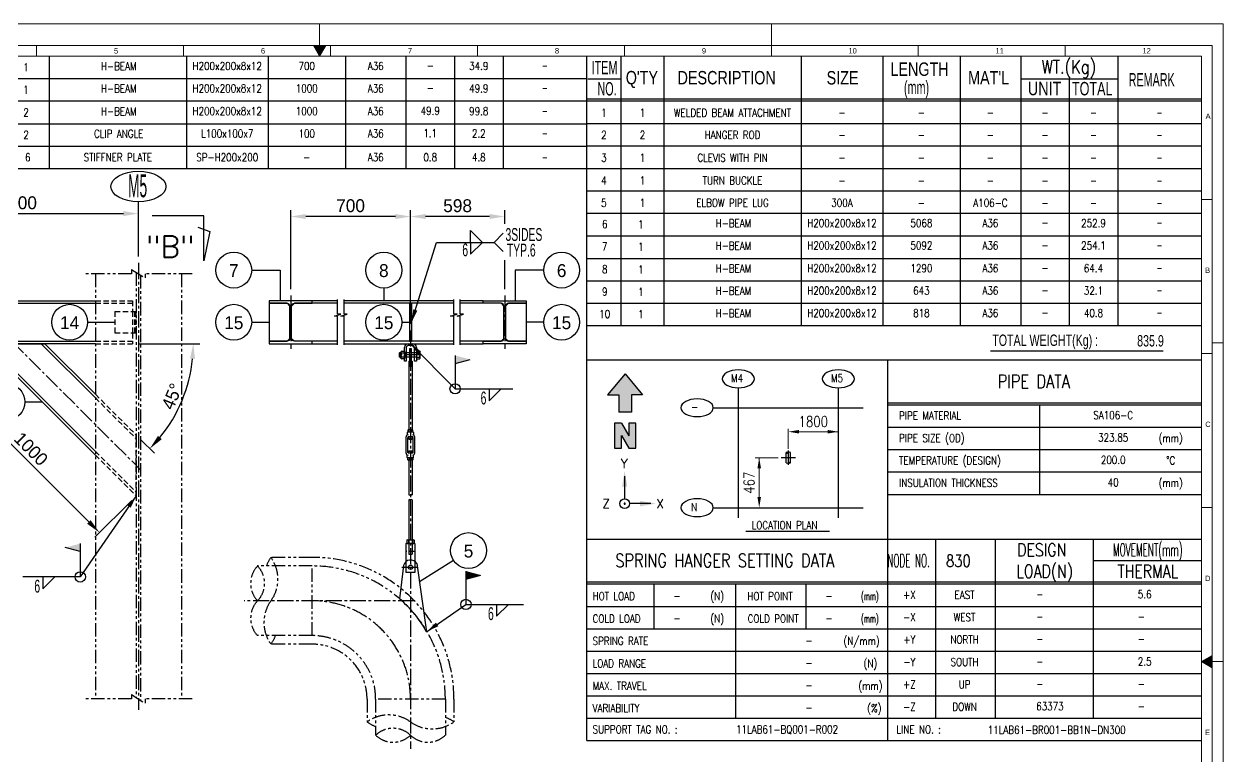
# Model space of a CAD drawing. Header units: millimetres. Extents: x 0 to 4222, y 0 to 2966.
# Drawn here: x 1413 to 4200, y 1264 to 2966 of the extents above; entities that cross this region are included whole.
import ezdxf
from ezdxf.enums import TextEntityAlignment as Align

# ---------------------------------------------------------------- set-up
doc = ezdxf.new("R2010")
doc.units = ezdxf.units.MM
doc.header["$LTSCALE"] = 50
for name, pattern in [('CENTER2', [1.125, 0.75, -0.125, 0.125, -0.125]), ('HIDDEN', [0.375, 0.25, -0.125]), ('PHANTOM2', [1.25, 0.625, -0.125, 0.125, -0.125, 0.125, -0.125])]:
    doc.linetypes.add(name, pattern=pattern)
for name, color, linetype in [('1. continuous', 3, 'Continuous'), ('2', 2, 'Continuous'), ('2. Hidden', 2, 'HIDDEN'), ('3. phantom', 6, 'PHANTOM2'), ('5. text', 2, 'Continuous'), ('7', 7, 'Continuous'), ('7. center', 1, 'CENTER2'), ('dimension', 7, 'Continuous'), ('text', 2, 'Continuous'), ('TITLE', 9, 'Continuous'), ('Title Block', 7, 'Continuous')]:
    doc.layers.add(name, color=color, linetype=linetype)
for name, color, linetype, lineweight in [('4', 4, 'Continuous', 9), ('G-ANNO-BRDR', 3, 'Continuous', 0), ('G-ANNO-TTLB', 7, 'Continuous', 0)]:
    doc.layers.add(name, color=color, linetype=linetype, lineweight=lineweight)
doc.styles.add('ROMANS', font='romans.shx', dxfattribs={"width": 0.8, "bigfont": 'whgtxt.shx'})
doc.styles.add('S', font='simplex.shx')
doc.styles.add('Style-Arial', font='ARIAL.TTF')
doc.dimstyles.new('ISO-25', dxfattribs={"dimscale": 10, "dimtxt": 3, "dimasz": 3, "dimexe": 1.5, "dimexo": 1.5, "dimgap": 1, "dimtad": 1, "dimdec": 0, "dimrnd": 0.5, "dimtxsty": 'Standard', "dimcen": 2.5, "dimclrd": 4, "dimclre": 4, "dimclrt": 2, "dimadec": 0, "dimazin": 0, "dimtfac": 1, "dimtdec": 0, "dimtmove": 0, "dimatfit": 3, "dimfxl": 1, "dimarcsym": 0})
doc.dimstyles.get("Standard").update_dxf_attribs({"dimtxt": 0.18, "dimasz": 0.18, "dimexe": 0.18, "dimexo": 0.0625, "dimgap": 0.09, "dimtad": 0, "dimtih": 1, "dimtoh": 1, "dimdec": 4, "dimzin": 0, "dimdsep": 46, "dimtxsty": 'Standard', "dimcen": 0.09, "dimadec": 0, "dimazin": 0, "dimtfac": 1, "dimtdec": 4, "dimtofl": 0, "dimtmove": 0, "dimatfit": 3, "dimfxl": 1, "dimtolj": 1, "dimtzin": 0, "dimarcsym": 0})

# ---------------------------------------------------------------- blocks, each defined once
blk = doc.blocks.new('*D6')
at = {"color": 4, "lineweight": -2, "transparency": 16777216}
for p, q in [((1678.7, 2425.6), (1678.7, 2540.4)), ((1152.8, 2525.4), (1643.7, 2525.4))]:
    blk.add_line(p, q, dxfattribs=at)
at = {"color": 4, "transparency": 16777216}
for points in [[(1152.8, 2531.2), (1152.8, 2519.6), (1117.8, 2525.4)], [(1643.7, 2531.2), (1643.7, 2519.6), (1678.7, 2525.4)]]:
    blk.add_solid(points, dxfattribs=at)
at = {"layer": 'Defpoints', "color": 0, "transparency": 16777216}
for p in [(1117.8, 2525.4), (1678.7, 2525.4), (1678.7, 2410.6)]:
    blk.add_point(p, dxfattribs=at)
at = {"color": 2, "transparency": 16777216, "insert": (1398.2, 2550.4), "char_height": 30, "attachment_point": 5}
blk.add_mtext('1800', dxfattribs=at)
blk = doc.blocks.new('*D10')
at = {"color": 4, "lineweight": -2, "transparency": 16777216}
for p, q in [((1309.1, 2212.1), (1223.7, 2126.8)), ((1563.6, 1808.1), (1259.1, 2112.6)), ((1663.1, 1858.1), (1577.7, 1772.8))]:
    blk.add_line(p, q, dxfattribs=at)
at = {"color": 4, "transparency": 16777216}
for points in [[(1263.2, 2116.7), (1255, 2108.5), (1234.3, 2137.4)], [(1567.7, 1812.2), (1559.5, 1804), (1588.3, 1783.4)]]:
    blk.add_solid(points, dxfattribs=at)
at = {"layer": 'Defpoints', "color": 0, "transparency": 16777216}
for p in [(1319.7, 2222.7), (1234.3, 2137.4), (1673.7, 1868.7)]:
    blk.add_point(p, dxfattribs=at)
at = {"color": 2, "transparency": 16777216, "insert": (1429, 1978), "char_height": 30, "attachment_point": 5, "rotation": 315}
blk.add_mtext('1000', dxfattribs=at)
blk = doc.blocks.new('*D11')
at = {"color": 4, "lineweight": -2, "transparency": 16777216}
for p, q in [((1679.7, 2222.7), (1821.3, 2222.7)), ((1684.3, 1999.5), (1715.8, 1968))]:
    blk.add_line(p, q, dxfattribs=at)
blk.add_arc((1461.1, 2222.7), 345.2, 320.8117, 354.1883, dxfattribs=at)
at = {"color": 4, "transparency": 16777216}
for points in [[(1798.7, 2188), (1810.3, 2187.4), (1806.3, 2222.7)], [(1733, 2000.7), (1724.3, 2008.5), (1705.2, 1978.6)]]:
    blk.add_solid(points, dxfattribs=at)
at = {"layer": 'Defpoints', "color": 0, "transparency": 16777216}
for p in [(1578.7, 2222.7), (1664.7, 2222.7), (1578.7, 2105.1), (1760, 2050.1), (1673.7, 2010.1)]:
    blk.add_point(p, dxfattribs=at)
at = {"color": 2, "transparency": 16777216, "insert": (1756.9, 2100.2), "char_height": 30, "attachment_point": 5, "rotation": 67.5}
blk.add_mtext('45°', dxfattribs=at)
blk = doc.blocks.new('*D13')
at = {"color": 4, "lineweight": -2, "transparency": 16777216}
for p, q in [((2032.7, 2349.7), (2032.7, 2533.6)), ((2276.2, 2518.6), (2067.7, 2518.6))]:
    blk.add_line(p, q, dxfattribs=at)
at = {"color": 4, "transparency": 16777216}
for points in [[(2067.7, 2524.4), (2067.7, 2512.8), (2032.7, 2518.6)], [(2276.2, 2524.4), (2276.2, 2512.8), (2311.2, 2518.6)]]:
    blk.add_solid(points, dxfattribs=at)
at = {"layer": 'Defpoints', "color": 0, "transparency": 16777216}
for p in [(2032.7, 2518.6), (2311.2, 2518.6), (2032.7, 2334.7)]:
    blk.add_point(p, dxfattribs=at)
at = {"color": 2, "transparency": 16777216, "insert": (2171.9, 2543.6), "char_height": 30, "attachment_point": 5}
blk.add_mtext('700', dxfattribs=at)

msp = doc.modelspace()

# ---------------------------------------------------------------- hatches: boundary and pattern name
at = {"layer": 'dimension'}
msp.add_hatch(color=256, dxfattribs=at).paths.add_polyline_path([(2818.7, 2008.2), (2801.5, 2038), (2785.1, 2038), (2785.1, 1979.8), (2801.5, 1979.8), (2801.5, 2009.5), (2818.7, 1979.8), (2835.1, 1979.8), (2835.1, 2038), (2818.7, 2038)])
at = {"layer": 'TITLE'}
msp.add_hatch(color=256, dxfattribs=at).paths.add_polyline_path([(2795.2, 2103.9), (2795.2, 2063.6), (2825, 2063.6), (2825, 2103.9), (2850.8, 2103.9), (2810.1, 2152.1), (2769.4, 2103.9)])

# ---------------------------------------------------------------- linework, layer by layer
at = {"color": 4}
for p, q in [((1678.7, 2493), (1678.7, 2553)), ((2311.2, 2268.7), (2311.2, 2533.6)), ((2495.2, 2518.6), (2346.2, 2518.6)), ((2530.2, 2501.2), (2530.2, 2533.6)), ((2530.2, 2349.7), (2530.2, 2417.1))]:
    msp.add_line(p, q, dxfattribs=at)
for p, q in [((1942, 2393.9), (2007.9, 2393.9)), ((2007.9, 2393.9), (2007.9, 2322.7)), ((2620.9, 2393.9), (2554.7, 2393.9)), ((2554.7, 2393.9), (2554.7, 2322.7)), ((2249.2, 2352.2), (2249.2, 2322.7)), ((1560.6, 2272.7), (1623.7, 2272.7)), ((1942, 2272.7), (1982.7, 2272.7)), ((2290.8, 2272.7), (2308.9, 2272.7)), ((2620.9, 2272.7), (2580.2, 2272.7)), ((1415, 2087.2), (1455.1, 2087.2)), ((2809, 1914.7), (2809, 1862)), ((2869.6, 1850.8), (2820.2, 1850.8)), ((2411.3, 1718.8), (2331.9, 1668.6))]:
    msp.add_line(p, q)
at = {"color": 1}
for p, q in [((3206.4, 1957.6), (3172.6, 1957.6)), ((3189.5, 1974.5), (3189.5, 1940.7))]:
    msp.add_line(p, q, dxfattribs=at)
at = {"color": 3}
for p, q in [((3184.4, 1945.6), (3184.4, 1969.6)), ((3194.5, 1945.6), (3194.5, 1969.6))]:
    msp.add_line(p, q, dxfattribs=at)
msp.add_circle((2809, 1850.8), 11.2)
at = {"color": 6}
for centre, start, end in [((3186.9, 1966.9), 46.3111, 133.6889), ((3186.9, 1972.2), 226.3111, 313.6889), ((3192, 1966.9), 46.3111, 133.6889), ((3186.9, 1948.2), 226.3111, 313.6889), ((3192, 1942.9), 46.3111, 133.6889), ((3192, 1948.2), 226.3111, 313.6889)]:
    msp.add_arc(centre, 3.68, start, end, dxfattribs=at)
for start, end in [(0, 180), (180, 0)]:
    msp.add_arc((2809, 1850.8), 1.41, start, end)
at = {"color": 4}
for points in [[(2346.2, 2524.4), (2346.2, 2512.8), (2311.2, 2518.6)], [(2495.2, 2524.4), (2495.2, 2512.8), (2530.2, 2518.6)]]:
    msp.add_solid(points, dxfattribs=at)
for points in [[(2815.1, 1889.9), (2802.8, 1889.9), (2809, 1927.1)], [(2844.8, 1857), (2844.8, 1844.6), (2881.9, 1850.8)]]:
    msp.add_solid(points)
at = {"layer": '1. continuous'}
for p, q in [((1260.8, 2316.7), (1578.7, 2316.7)), ((1982.7, 2316.7), (1982.7, 2228.7)), ((2024.2, 2316.7), (1982.7, 2316.7)), ((2030.7, 2310.2), (2024.2, 2316.7)), ((2034.7, 2310.2), (2041.2, 2316.7)), ((2141.7, 2316.7), (2041.2, 2316.7)), ((2141.7, 2322.7), (2082.7, 2322.7)), ((2411.9, 2322.7), (2156.7, 2322.7)), ((2411.9, 2316.7), (2156.7, 2316.7)), ((2308.9, 2316.7), (2308.9, 2228.7)), ((2308.9, 2316.7), (2313.4, 2316.7)), ((2313.4, 2316.7), (2313.4, 2228.7)), ((2480.2, 2322.7), (2426.9, 2322.7)), ((2521.7, 2316.7), (2426.9, 2316.7)), ((2528.2, 2310.2), (2521.7, 2316.7)), ((2532.2, 2310.2), (2538.7, 2316.7)), ((2538.7, 2316.7), (2580.2, 2316.7)), ((2580.2, 2316.7), (2580.2, 2228.7)), ((2030.7, 2235.2), (2030.7, 2310.2)), ((2034.7, 2235.2), (2034.7, 2310.2)), ((2528.2, 2235.2), (2528.2, 2310.2)), ((2532.2, 2235.2), (2532.2, 2310.2)), ((2024.2, 2228.7), (2030.7, 2235.2)), ((2041.2, 2228.7), (2034.7, 2235.2)), ((2521.7, 2228.7), (2528.2, 2235.2)), ((2538.7, 2228.7), (2532.2, 2235.2)), ((1260.8, 2228.7), (1578.7, 2228.7)), ((1578.7, 1963.7), (1319.7, 2222.7)), ((1319.7, 2222.7), (1461.1, 2222.7)), ((1328.2, 2222.7), (1578.7, 1972.2)), ((1452.6, 2222.7), (1578.7, 2096.6)), ((1461.1, 2222.7), (1578.7, 2105.1)), ((1982.7, 2228.7), (2024.2, 2228.7)), ((2141.7, 2228.7), (2041.2, 2228.7)), ((2082.7, 2222.7), (2141.7, 2222.7)), ((2411.9, 2228.7), (2156.7, 2228.7)), ((2156.7, 2222.7), (2411.9, 2222.7)), ((2288.9, 2189.5), (2288.9, 2203.4)), ((2290.3, 2205.7), (2297.3, 2205.7)), ((2297.3, 2182.5), (2297.3, 2214.3)), ((2297.3, 2205.7), (2297.3, 2187.2)), ((2301.5, 2214.3), (2301.5, 2182.5)), ((2305.7, 2222.7), (2316.6, 2222.7)), ((2316.6, 2218.5), (2305.7, 2218.5)), ((2308.9, 2228.7), (2313.4, 2228.7)), ((2313.3, 2210.5), (2309.1, 2210.5)), ((2309.1, 2210.5), (2309.1, 2170.2)), ((2313.3, 2170.2), (2313.3, 2210.5)), ((2320.8, 2182.5), (2320.8, 2214.3)), ((2325, 2214.3), (2325, 2182.5)), ((2332.1, 2205.7), (2325, 2205.7)), ((2325, 2205.7), (2325, 2187.2)), ((2333.4, 2189.5), (2333.4, 2203.4)), ((2521.7, 2228.7), (2426.9, 2228.7)), ((2426.9, 2222.7), (2480.2, 2222.7)), ((2580.2, 2228.7), (2538.7, 2228.7)), ((2285.8, 2201.7), (2284.7, 2200.7)), ((2284.7, 2200.7), (2284.7, 2192.3)), ((2288.9, 2200.7), (2284.7, 2200.7)), ((2284.7, 2192.3), (2285.8, 2191.2)), ((2288.9, 2192.3), (2284.7, 2192.3)), ((2285.8, 2201.7), (2285.8, 2191.2)), ((2288.9, 2201.7), (2285.8, 2201.7)), ((2288.9, 2191.2), (2285.8, 2191.2)), ((2297.3, 2201.1), (2290.3, 2201.1)), ((2297.3, 2191.8), (2290.3, 2191.8)), ((2297.3, 2187.2), (2290.3, 2187.2)), ((2325, 2201.7), (2297.3, 2201.7)), ((2299.4, 2200.7), (2297.3, 2200.7)), ((2299.4, 2192.3), (2297.3, 2192.3)), ((2325, 2191.2), (2297.3, 2191.2)), ((2301.5, 2182.5), (2297.3, 2182.5)), ((2299.4, 2201.7), (2299.4, 2191.2)), ((2300.5, 2201.7), (2299.4, 2200.7)), ((2299.4, 2192.3), (2300.5, 2191.2)), ((2307, 2182.5), (2307, 2022.7)), ((2307, 2182.5), (2309.1, 2182.5)), ((2309.1, 2196.5), (2313.3, 2196.5)), ((2313.3, 2182.5), (2315, 2182.5)), ((2315, 2182.5), (2315, 2022.7)), ((2325, 2182.5), (2320.8, 2182.5)), ((2325, 2201.1), (2332.1, 2201.1)), ((2325, 2191.8), (2332.1, 2191.8)), ((2325, 2187.2), (2332.1, 2187.2)), ((2309.1, 2170.2), (2313.3, 2170.2)), ((2303.7, 2016.5), (2303.7, 2011.2)), ((2303.7, 2016.5), (2303.7, 2010.3)), ((2317.4, 2017.3), (2304.6, 2017.3)), ((2305, 2021.8), (2305, 2017.3)), ((2315.5, 2022.7), (2306.5, 2022.7)), ((2308, 2017.3), (2308, 2021.8)), ((2314, 2017.3), (2314, 2021.8)), ((2317, 2017.3), (2317, 2021.8)), ((2318.3, 2016.5), (2318.3, 2010.3)), ((2301, 1968.2), (2301, 2006.1)), ((2305, 1969.4), (2305, 2004.9)), ((2315.7, 2006.1), (2306.3, 2006.1)), ((2307, 2006.1), (2307, 2001.7)), ((2307, 2001.7), (2315, 2001.7)), ((2307, 2001.7), (2307.7, 2000.9)), ((2307.7, 2000.9), (2314.3, 2000.9)), ((2315, 2001.7), (2314.3, 2000.9)), ((2315, 2006.1), (2315, 2001.7)), ((2317.1, 1969.4), (2317.1, 2004.9)), ((2321.1, 1968.2), (2321.1, 2006.1)), ((2303.7, 1957.8), (2303.7, 1964)), ((2303.7, 1957.8), (2303.7, 1963.1)), ((2317.4, 1957.1), (2304.6, 1957.1)), ((2305, 1952.5), (2305, 1957.1)), ((2315.7, 1968.2), (2306.3, 1968.2)), ((2315.5, 1951.6), (2306.5, 1951.6)), ((2307, 1972.6), (2307.7, 1973.5)), ((2307, 1972.6), (2315, 1972.6)), ((2307, 1968.2), (2307, 1972.6)), ((2307, 1951.6), (2307, 1871)), ((2307.7, 1973.5), (2314.3, 1973.5)), ((2308, 1957.1), (2308, 1952.5)), ((2314, 1957.1), (2314, 1952.5)), ((2315, 1972.6), (2314.3, 1973.5)), ((2315, 1968.2), (2315, 1972.6)), ((2315, 1951.6), (2315, 1871)), ((2317, 1957.1), (2317, 1952.5)), ((2318.3, 1957.8), (2318.3, 1964)), ((2307, 1859.4), (2307, 1733.5)), ((2315, 1859.4), (2315, 1733.5)), ((2321.4, 1758.2), (2300.6, 1758.2)), ((2300.6, 1758.2), (2300.6, 1690.4)), ((2302.4, 1765.6), (2303.6, 1766.3)), ((2302.4, 1765.6), (2302.4, 1758.9)), ((2302.4, 1758.9), (2303.6, 1758.2)), ((2303.6, 1766.3), (2318.7, 1766.3)), ((2303.6, 1758.2), (2318.7, 1758.2)), ((2306.8, 1765.6), (2306.8, 1758.9)), ((2315.5, 1765.6), (2315.5, 1758.9)), ((2318.7, 1766.3), (2319.9, 1765.6)), ((2318.7, 1758.2), (2319.9, 1758.9)), ((2319.9, 1765.6), (2319.9, 1758.9)), ((2321.4, 1758.2), (2321.4, 1690.4)), ((2307, 1733.5), (2315, 1733.5)), ((2295, 1707.2), (2286, 1629)), ((2325.8, 1711.3), (2348.5, 1552.7)), ((2321.4, 1690.4), (2300.6, 1690.4))]:
    msp.add_line(p, q, dxfattribs=at)
for points in [[(1260.8, 2322.7), (1578.7, 2322.7)], [(1578.7, 2222.7), (1260.8, 2222.7)]]:
    msp.add_lwpolyline(points, dxfattribs=at)
for points in [[(1982.7, 2222.7), (2082.7, 2222.7), (2082.7, 2228.7), (2041.2, 2228.7, -0.414214), (2034.7, 2235.2), (2034.7, 2310.2, -0.414214), (2041.2, 2316.7), (2082.7, 2316.7), (2082.7, 2322.7), (1982.7, 2322.7), (1982.7, 2316.7), (2024.2, 2316.7, -0.414214), (2030.7, 2310.2), (2030.7, 2235.2, -0.414214), (2024.2, 2228.7), (1982.7, 2228.7)], [(2580.2, 2222.7), (2480.2, 2222.7), (2480.2, 2228.7), (2521.7, 2228.7, 0.414214), (2528.2, 2235.2), (2528.2, 2310.2, 0.414214), (2521.7, 2316.7), (2480.2, 2316.7), (2480.2, 2322.7), (2580.2, 2322.7), (2580.2, 2316.7), (2538.7, 2316.7, 0.414214), (2532.2, 2310.2), (2532.2, 2235.2, 0.414214), (2538.7, 2228.7), (2580.2, 2228.7)]]:
    msp.add_lwpolyline(points, format="xyb", close=True, dxfattribs=at)
msp.add_circle((2311.2, 1702.9), 4.99, dxfattribs=at)
for centre, radius, start, end in [((2291.6, 2203.4), 2.68, 120, 240), ((2305.7, 2214.3), 8.4, 90, 180), ((2305.7, 2214.3), 4.2, 90, 180), ((2316.6, 2214.3), 8.4, 0, 90), ((2316.6, 2214.3), 4.2, 0, 90), ((2330.7, 2203.4), 2.68, 300, 60), ((2297.6, 2196.5), 8.7, 147.7958, 212.2042), ((2291.6, 2189.5), 2.68, 120, 240), ((2324.7, 2196.5), 8.7, 327.7958, 32.2042), ((2330.7, 2189.5), 2.68, 300, 60), ((2305.6, 2006.1), 4.62, 92.5885, 179.6095), ((2304.6, 2016.4), 0.912, 89.1208, 168.5926), ((2306.5, 2021), 1.73, 30, 150), ((2311, 2017.1), 5.64, 57.7958, 122.2042), ((2315.5, 2021), 1.73, 30, 150), ((2316.4, 2006.1), 4.62, 0.3905, 87.4115), ((2317.4, 2016.4), 0.912, 11.4074, 90.8792), ((2306.3, 2004.8), 1.37, 89.7753, 171.9018), ((2315.7, 2004.8), 1.37, 8.0982, 90.2247), ((2305.6, 1968.2), 4.62, 180.3905, 267.4115), ((2304.6, 1958), 0.912, 191.4074, 270.8792), ((2306.3, 1969.6), 1.37, 188.0982, 270.2247), ((2306.5, 1953.4), 1.73, 210, 330), ((2311, 1957.3), 5.64, 237.7958, 302.2042), ((2315.5, 1953.4), 1.73, 210, 330), ((2315.7, 1969.6), 1.37, 269.7753, 351.9018), ((2316.4, 1968.2), 4.62, 272.5885, 359.6095), ((2317.4, 1958), 0.912, 269.1208, 348.5926), ((2309, 1873.1), 2.92, 226.3972, 313.6028), ((2313, 1868.8), 2.92, 46.3972, 133.6028), ((2313, 1873.1), 2.92, 226.3972, 313.6028), ((2309, 1857.3), 2.92, 46.3972, 133.6028), ((2309, 1861.5), 2.92, 226.3972, 313.6028), ((2313, 1857.3), 2.92, 46.3972, 133.6028), ((2304.6, 1762.4), 3.86, 55.591, 124.409), ((2304.6, 1762.1), 3.86, 235.591, 304.409), ((2311.3, 1751.2), 15.1, 90.4002, 107.1986), ((2311.3, 1773.3), 15.1, 252.8014, 269.5998), ((2311.1, 1751.2), 15.1, 72.8014, 89.5998), ((2311.1, 1773.3), 15.1, 270.4002, 287.1986), ((2317.7, 1762.4), 3.86, 55.591, 124.409), ((2317.7, 1762.1), 3.86, 235.591, 304.409), ((2311.2, 1702.9), 16.8, 30, 165), ((2120.7, 1429.9), 258.7, 28.3092, 50.2757)]:
    msp.add_arc(centre, radius, start, end, dxfattribs=at)
at = {"layer": '2'}
for p, q in [((2141.7, 2291.5), (2141.7, 2325.2)), ((2156.7, 2291.5), (2156.7, 2325.2)), ((2411.9, 2291.5), (2411.9, 2325.2)), ((2426.9, 2291.5), (2426.9, 2325.2)), ((2134.2, 2286.5), (2149.2, 2291.5)), ((2141.7, 2286.5), (2134.2, 2286.5)), ((2149.2, 2291.5), (2141.7, 2291.5)), ((2141.7, 2220.2), (2141.7, 2286.5)), ((2149.2, 2286.5), (2164.2, 2291.5)), ((2156.7, 2286.5), (2149.2, 2286.5)), ((2164.2, 2291.5), (2156.7, 2291.5)), ((2156.7, 2220.2), (2156.7, 2286.5)), ((2404.4, 2286.5), (2419.4, 2291.5)), ((2411.9, 2286.5), (2404.4, 2286.5)), ((2419.4, 2291.5), (2411.9, 2291.5)), ((2411.9, 2220.2), (2411.9, 2286.5)), ((2419.4, 2286.5), (2434.4, 2291.5)), ((2426.9, 2286.5), (2419.4, 2286.5)), ((2434.4, 2291.5), (2426.9, 2291.5)), ((2426.9, 2220.2), (2426.9, 2286.5))]:
    msp.add_line(p, q, dxfattribs=at)
at = {"layer": '2. Hidden'}
for p, q in [((1578.7, 2322.7), (1664.7, 2322.7)), ((1578.7, 2316.7), (1664.7, 2316.7)), ((1623.7, 2297.7), (1623.7, 2247.7)), ((1623.7, 2297.7), (1673.7, 2297.7)), ((1664.7, 2297.7), (1664.7, 2247.7)), ((1670.2, 2247.7), (1670.2, 2297.7)), ((1673.7, 2247.7), (1673.7, 2297.7)), ((1623.7, 2247.7), (1673.7, 2247.7)), ((1578.7, 2228.7), (1664.7, 2228.7)), ((1578.7, 2222.7), (1664.7, 2222.7)), ((1578.7, 2105.1), (1673.7, 2010.1)), ((1578.7, 2096.6), (1673.7, 2001.6)), ((1673.7, 1868.7), (1673.7, 2010.1)), ((1578.7, 1972.2), (1673.7, 1877.2)), ((1578.7, 1963.7), (1673.7, 1868.7)), ((2321.4, 1739.4), (2300.6, 1739.4))]:
    msp.add_line(p, q, dxfattribs=at)
for points in [[(1664.7, 2322.7), (1664.7, 2297.7)], [(1664.7, 2247.7), (1664.7, 2222.7)]]:
    msp.add_lwpolyline(points, dxfattribs=at)
at = {"layer": '3. phantom'}
for p, q in [((1662.7, 2385.6), (1553.7, 2385.6)), ((1578.7, 2385.6), (1578.7, 1396.5)), ((1662.7, 2395.6), (1662.7, 2385.6)), ((1662.7, 2395.6), (1694.7, 2375.6)), ((1673.7, 2388.7), (1673.7, 1399.7)), ((1683.7, 2382.5), (1683.7, 1393.4)), ((1803.7, 2385.6), (1694.7, 2385.6)), ((1694.7, 2385.6), (1694.7, 2375.6)), ((1778.7, 2385.6), (1778.7, 1396.5)), ((2082.7, 1705.8), (1955.8, 1705.8)), ((2082.7, 1725.8), (1986.8, 1725.8)), ((2082.7, 1543.8), (2082.7, 1705.8)), ((2082.7, 1543.8), (1955.8, 1543.8)), ((2082.7, 1523.8), (1986.8, 1523.8)), ((1662.7, 1396.5), (1553.7, 1396.5)), ((1662.7, 1406.5), (1662.7, 1396.5)), ((1662.7, 1406.5), (1694.7, 1386.5)), ((1803.7, 1396.5), (1694.7, 1396.5)), ((1694.7, 1396.5), (1694.7, 1386.5)), ((2210.2, 1396.3), (2210.2, 1343)), ((2392.2, 1396.3), (2230.2, 1396.3)), ((2230.2, 1396.3), (2230.2, 1312)), ((2392.2, 1396.3), (2392.2, 1312)), ((2412.2, 1396.3), (2412.2, 1343))]:
    msp.add_line(p, q, dxfattribs=at)
for centre, radius, start, end in [((1998.3, 1665.3), 58.7, 136.3972, 223.6028), ((1913.3, 1665.3), 58.7, 316.3972, 43.6028), ((2057.4, 1675.3), 86.8, 144.4283, 159.4309), ((1916.2, 1675.3), 86.8, 324.4283, 35.5717), ((2082.7, 1396.3), 329.5, 0, 90), ((2082.7, 1396.3), 309.5, 0, 90), ((1998.3, 1584.3), 58.7, 136.3972, 223.6028), ((2057.4, 1574.3), 86.8, 144.4283, 215.5717), ((1916.2, 1574.3), 86.8, 324.4283, 339.4309), ((2082.7, 1396.3), 147.5, 0, 90), ((2082.7, 1396.3), 127.5, 0, 90), ((2260.7, 1272.4), 86.8, 54.4283, 125.5717), ((2260.7, 1413.7), 86.8, 234.4283, 249.4309), ((2361.7, 1413.7), 86.8, 234.4283, 305.5717), ((2361.7, 1272.4), 86.8, 54.4283, 69.4309), ((2270.7, 1269.5), 58.7, 46.3972, 133.6028), ((2270.7, 1354.6), 58.7, 226.3972, 313.6028), ((2351.7, 1354.6), 58.7, 226.3972, 313.6028)]:
    msp.add_arc(centre, radius, start, end, dxfattribs=at)
at = {"layer": '5. text', "color": 4}
msp.add_lwpolyline([(1816.7, 2494.1), (1844.7, 2483.9), (1830.7, 2415.4), (1830.7, 2520.4), (1710.7, 2520.4)], dxfattribs=at)
at = {"layer": '5. text', "color": 7}
for centre in [(1900.3, 2393.9), (2249.2, 2393.9), (2662.5, 2393.9), (1518.9, 2272.7), (1900.3, 2272.7), (2249.2, 2272.7), (2662.5, 2272.7), (1373.3, 2087.2), (2446.1, 1741.6)]:
    msp.add_circle(centre, 41.7, dxfattribs=at)
at = {"layer": '7', "color": 4, "lineweight": 0}
for p, q in [((3189.5, 2024.6), (3189.5, 1978.5)), ((3214.5, 2018.1), (3305.7, 2018.1)), ((3112.8, 1957.6), (3165.5, 1957.6)), ((3121.9, 1866.3), (3121.9, 1957.6))]:
    msp.add_line(p, q, dxfattribs=at)
at = {"layer": '7', "color": 4}
for points in [[(3214.5, 2022.2), (3214.5, 2013.9), (3189.5, 2018.1)], [(3280.7, 2022.2), (3280.7, 2013.9), (3305.7, 2018.1)], [(3117.7, 1932.6), (3126, 1932.6), (3121.9, 1957.6)], [(3117.7, 1866.3), (3126, 1866.3), (3121.9, 1841.3)]]:
    msp.add_solid(points, dxfattribs=at)
at = {"layer": '7. center'}
for p, q in [((1678.7, 2410.6), (1678.7, 1371.5)), ((2032.7, 2334.7), (2032.7, 2210.7)), ((2530.2, 2334.7), (2530.2, 2210.7)), ((2311.2, 2253.7), (2311.2, 1280.6)), ((1384.7, 2228.4), (1683.7, 1929.4)), ((2335.8, 2196.5), (2283.5, 2196.5)), ((2290.9, 1702.9), (2332, 1702.9)), ((2304.1, 1702.9), (2318.4, 1702.9)), ((2320.1, 1624.8), (1924.3, 1624.8))]:
    msp.add_line(p, q, dxfattribs=at)
msp.add_arc((2082.7, 1396.3), 228.5, 0, 90, dxfattribs=at)
at = {"layer": 'dimension', "color": 2}
for p, q in [((2450.9, 2458.3), (2450.9, 2485.9)), ((2478.5, 2458.3), (2450.9, 2485.9)), ((2371.9, 2458.3), (2505.7, 2458.3)), ((2450.9, 2458.3), (2450.9, 2430.8)), ((2478.5, 2458.3), (2450.9, 2430.8)), ((2505.7, 2458.3), (2526.9, 2479.6)), ((2505.7, 2458.3), (2526.9, 2437.1)), ((2414.9, 2195.4), (2414.9, 2117.8)), ((2414.9, 2176.8), (2449.7, 2186.1)), ((2414.9, 2117.8), (2548.8, 2117.8)), ((2494.2, 2117.8), (2494.2, 2090.2)), ((2521.8, 2117.8), (2494.2, 2090.2)), ((1543.6, 1757.8), (1543.6, 1680.2)), ((1543.6, 1739.2), (1508.8, 1748.5)), ((1543.6, 1680.2), (1409.8, 1680.2)), ((1456.6, 1680.2), (1456.6, 1652.6)), ((1484.2, 1680.2), (1456.6, 1652.6)), ((2440.1, 1693.9), (2440.1, 1616.3)), ((2440.1, 1675.3), (2474.8, 1684.6)), ((2440.1, 1616.3), (2573.9, 1616.3)), ((2511.3, 1616.3), (2511.3, 1588.7)), ((2538.8, 1616.3), (2511.3, 1588.7))]:
    msp.add_line(p, q, dxfattribs=at)
at = {"layer": 'dimension'}
for p, q in [((3073.2, 2120.3), (3073.2, 1818.1)), ((3305.7, 2120.3), (3305.7, 1818.1)), ((3015.1, 2073.8), (3363.8, 2073.8)), ((2801.5, 2038), (2785.1, 2038)), ((2785.1, 2038), (2785.1, 1979.8)), ((2801.5, 2038), (2818.7, 2008.2)), ((2835.1, 2038), (2818.7, 2038)), ((2818.7, 2038), (2818.7, 2008.2)), ((2835.1, 1979.8), (2835.1, 2038)), ((2801.5, 1979.8), (2801.5, 2009.5)), ((2801.5, 2009.5), (2818.7, 1979.8)), ((2785.1, 1979.8), (2801.5, 1979.8)), ((2818.7, 1979.8), (2835.1, 1979.8)), ((3015.1, 1841.3), (3363.8, 1841.3))]:
    msp.add_line(p, q, dxfattribs=at)
at = {"layer": 'dimension', "color": 2}
for centre in [(2414.9, 2117.8), (1543.6, 1680.2), (2440.1, 1616.3)]:
    msp.add_circle(centre, 12, dxfattribs=at)
at = {"layer": 'dimension', "extrusion": (0, 0, -1)}
for centre in [(3073.2, 2141.1), (3305.7, 2141.1), (2977.5, 2073.8), (2977.5, 1841.3)]:
    msp.add_ellipse(centre, major_axis=(37.6, 0), ratio=0.55154, dxfattribs=at)
at = {"layer": 'dimension', "color": 2}
for points in [[(2449.7, 2186.1), (2414.9, 2176.8), (2449.7, 2186.1), (2414.9, 2195.4)], [(1508.8, 1748.5), (1543.6, 1739.2), (1508.8, 1748.5), (1543.6, 1757.8)], [(2474.8, 1684.6), (2440.1, 1675.3), (2474.8, 1684.6), (2440.1, 1693.9)]]:
    msp.add_solid(points, dxfattribs=at)
at = {"layer": 'G-ANNO-BRDR', "color": 3, "lineweight": 13, "ltscale": 0.172512}
for p, q in [((0, 2966.5), (4200, 2966.5)), ((4200, 2966.5), (4200, 0))]:
    msp.add_line(p, q, dxfattribs=at)
at = {"layer": 'G-ANNO-TTLB', "color": 7, "lineweight": 13, "ltscale": 0.172512, "extrusion": (0, 0, -1)}
for p, q in [((2100, 2891.6), (2100, 2966.5)), ((3150, 2916.5), (3150, 2966.5)), ((1441.6, 2891.6), (1441.6, 2916.5)), ((1783.3, 2891.6), (1783.3, 2916.5)), ((2100, 2891.6), (2100, 2916.5)), ((2125, 2891.6), (2125, 2916.5)), ((2466.6, 2891.6), (2466.6, 2916.5)), ((2808.3, 2891.6), (2808.3, 2916.5)), ((3150, 2891.6), (3150, 2916.5)), ((3491.6, 2891.6), (3491.6, 2916.5)), ((3833.3, 2891.6), (3833.3, 2916.5)), ((4175, 2891.6), (4175, 2916.5)), ((4150.1, 1483.2), (4200, 1483.2))]:
    msp.add_line(p, q, dxfattribs=at)
at = {"layer": 'G-ANNO-TTLB', "color": 7, "lineweight": 13, "ltscale": 0.172512}
for p, q in [((4200, 2966.5), (4150.1, 2966.5)), ((4200, 2916.5), (4200, 2966.5)), ((74.9, 2916.5), (4175, 2916.5)), ((2085.6, 2916.5), (2100, 2891.6)), ((2114.4, 2916.5), (2085.6, 2916.5)), ((2100, 2891.6), (2114.4, 2916.5)), ((4150.1, 2916.5), (4175, 2916.5)), ((4175, 2916.5), (4175, 49.9)), ((99.9, 2891.6), (4150.1, 2891.6)), ((4150.1, 2891.6), (4150.1, 74.9)), ((4150.1, 2558.2), (4175, 2558.2)), ((4200, 2224.9), (4175, 2224.9)), ((4150.1, 2199.9), (4175, 2199.9)), ((4150.1, 1841.6), (4175, 1841.6)), ((4150.1, 1483.2), (4175, 1483.2))]:
    msp.add_line(p, q, dxfattribs=at)
at = {"layer": 'G-ANNO-TTLB', "color": 7, "lineweight": 13, "ltscale": 0.172512, "flags": 128}
msp.add_lwpolyline([(4175, 1497.7), (4150.1, 1483.2), (4175, 1468.8), (4175, 1497.7)], dxfattribs=at)
at = {"layer": 'G-ANNO-TTLB', "color": 7, "lineweight": 13, "ltscale": 0.172512, "extrusion": (0, 0, -1)}
msp.add_solid([(-2085.6, 2916.5), (-2100, 2891.6), (-2114.4, 2916.5)], dxfattribs=at)
at = {"layer": 'G-ANNO-TTLB', "color": 7, "lineweight": 13, "ltscale": 0.172512}
msp.add_solid([(4175, 1497.7), (4150.1, 1483.2), (4175, 1468.8)], dxfattribs=at)
at = {"layer": 'TITLE'}
for p, q in [((2810.1, 2152.4), (2769.4, 2104.2)), ((2810.1, 2152.4), (2850.8, 2104.2)), ((2769.4, 2104.2), (2795.2, 2104.2)), ((2795.2, 2103.9), (2795.2, 2063.6)), ((2850.8, 2104.2), (2825, 2104.2)), ((2825, 2103.9), (2825, 2063.6)), ((2825, 2063.6), (2795.2, 2063.6)), ((3090.7, 1786.6), (3285.2, 1786.6))]:
    msp.add_line(p, q, dxfattribs=at)
msp.add_ellipse((1678.7, 2588.4), major_axis=(-64.1, 0), ratio=0.55154, dxfattribs=at)
at = {"layer": 'Title Block', "color": 7}
for p, q in [((1471.4, 2891.6), (1471.4, 2630.3)), ((1790.3, 2891.6), (1790.3, 2630.3)), ((1980.1, 2891.6), (1980.1, 2630.3)), ((2159.8, 2891.6), (2159.8, 2630.3)), ((2300.7, 2891.6), (2300.7, 2630.3)), ((2413.5, 2891.6), (2413.5, 2630.3)), ((2526.3, 2891.6), (2526.3, 2630.3)), ((2721.1, 1299.5), (2721.1, 2891.6)), ((2800.5, 2891.6), (2800.5, 2264.9)), ((2900.4, 2891.6), (2900.4, 2264.9)), ((3219.3, 2891.6), (3219.3, 2264.9)), ((3409, 2891.6), (3409, 2264.9)), ((3588.8, 2891.6), (3588.8, 2264.9)), ((3729.7, 2891.6), (3729.7, 2264.9)), ((3955.3, 2891.6), (3955.3, 2264.9)), ((1292.1, 2839.5), (2721.1, 2839.5)), ((2723.3, 2839.1), (2800.5, 2839.1)), ((3729.7, 2839.1), (3955.3, 2839.1)), ((3842.5, 2839.1), (3842.5, 2264.9)), ((1292.1, 2787.4), (2721.1, 2787.4)), ((2721.1, 2792), (4150.1, 2792)), ((2721.1, 2792), (4150.1, 2792)), ((2721.1, 2787.4), (4150.1, 2787.4)), ((2721.1, 2787.4), (4150.1, 2787.4)), ((1292.1, 2734.5), (2721.1, 2734.5)), ((2721.1, 2735.3), (4150.1, 2735.3)), ((1292.1, 2682.4), (2721.1, 2682.4)), ((2721.1, 2683.2), (4150.1, 2683.2)), ((1292.1, 2630.3), (2721.1, 2630.3)), ((2721.1, 2630.3), (4150.1, 2630.3)), ((2721.1, 2578.2), (4150.1, 2578.2)), ((2721.1, 2526.1), (4150.1, 2526.1)), ((2721.1, 2474), (4150.1, 2474)), ((2721.1, 2421.1), (4150.1, 2421.1)), ((2721.1, 2369), (4150.1, 2369)), ((2721.1, 2316.9), (4150.1, 2316.9)), ((2721.1, 2264.9), (4150.1, 2264.9)), ((3659.3, 2206.5), (4060.9, 2206.5)), ((2721.1, 2184.9), (4150.1, 2184.9)), ((3420.1, 2184.9), (3420.1, 1299.5)), ((3420.1, 2085.3), (4150.1, 2085.3)), ((3420.1, 2080.7), (4150.1, 2080.7)), ((3773.2, 2080.7), (3773.2, 1872.4)), ((3420.1, 2028.6), (4150.1, 2028.6)), ((3420.1, 1976.5), (4150.1, 1976.5)), ((3420.1, 1924.4), (4150.1, 1924.4)), ((3420.1, 1872.4), (4150.1, 1872.4)), ((2721.1, 1768.2), (4150.1, 1768.2)), ((3531.3, 1768.2), (3531.3, 1351.5)), ((3670.4, 1768.2), (3670.4, 1351.5)), ((3898.4, 1768.2), (3898.4, 1351.5)), ((3898.4, 1718.4), (4150.1, 1718.4)), ((2721.1, 1668.7), (4150.1, 1668.7)), ((2721.1, 1664), (4150.1, 1664)), ((2878, 1559.8), (2878, 1664)), ((3066.9, 1664), (3066.9, 1351.5)), ((3231.2, 1559.8), (3231.2, 1664)), ((2721.1, 1611.9), (4150.1, 1611.9)), ((2721.1, 1559.8), (4150.1, 1559.8)), ((2721.1, 1507.7), (4150.1, 1507.7)), ((2721.1, 1455.7), (4150.1, 1455.7)), ((2721.1, 1403.6), (4150.1, 1403.6)), ((2721.1, 1351.5), (4150.1, 1351.5)), ((2721.1, 1299.5), (4150.1, 1299.5))]:
    msp.add_line(p, q, dxfattribs=at)

# ---------------------------------------------------------------- texts
at = {"color": 2, "style": 'ROMANS'}
for s, width, p in [('34.9', 0.8, (2469.9, 2868.7)), ('-', 0.8, (2357.1, 2869.6)), ('-', 0.65, (2623.7, 2869.6)), ('-', 0.8, (2357.1, 2817.5)), ('49.9', 0.8, (2469.9, 2816.6)), ('-', 0.65, (2623.7, 2817.5)), ('49.9', 0.8, (2357.1, 2764.5)), ('99.8', 0.8, (2469.9, 2763.6)), ('-', 0.65, (2623.7, 2764.5)), ('-', 0.8, (3786.1, 2760)), ('-', 0.8, (3898.9, 2760)), ('-', 0.65, (4052.7, 2760)), ('1.1', 0.8, (2357.1, 2712.5)), ('2.2', 0.8, (2469.9, 2711.6)), ('-', 0.65, (2623.7, 2712.5)), ('-', 0.8, (3786.1, 2708.4)), ('-', 0.8, (3898.9, 2708.4)), ('-', 0.65, (4052.7, 2708.4)), ('0.8', 0.8, (2357.1, 2656.3)), ('4.8', 0.8, (2469.9, 2656.3)), ('-', 0.65, (2623.7, 2656.3)), ('-', 0.8, (3786.1, 2655.4)), ('-', 0.8, (3898.9, 2655.4)), ('-', 0.65, (4052.7, 2655.4)), ('-', 0.8, (3786.1, 2602.4)), ('-', 0.8, (3898.9, 2602.4)), ('-', 0.65, (4052.7, 2602.4)), ('-', 0.8, (3786.1, 2550.4)), ('-', 0.8, (3898.9, 2550.4)), ('-', 0.65, (4052.7, 2550.4)), ('252.9', 0.8, (3898.9, 2503.2)), ('-', 0.8, (3786.1, 2504.1)), ('-', 0.65, (4052.7, 2504.1)), ('254.1', 0.8, (3898.9, 2451.2)), ('-', 0.8, (3786.1, 2452.1)), ('-', 0.65, (4052.7, 2452.1)), ('-', 0.8, (3786.1, 2399.1)), ('64.4', 0.8, (3898.9, 2398.2)), ('-', 0.65, (4052.7, 2399.1)), ('-', 0.8, (3786.1, 2347)), ('32.1', 0.8, (3898.9, 2346.2)), ('-', 0.65, (4052.7, 2347)), ('-', 0.8, (3786.1, 2295)), ('40.8', 0.8, (3898.9, 2294.1)), ('-', 0.65, (4052.7, 2295))]:
    msp.add_text(s, height=18.6, dxfattribs=dict(at, width=width)).set_placement(p, align=Align.MIDDLE_CENTER)
at = {"style": 'ROMANS'}
for s, p in [('Y', (2799.8, 1933.2)), ('Z', (2756.9, 1840.1))]:
    msp.add_text(s, height=21.4, dxfattribs=at).set_placement(p)
msp.add_text('X', height=21.4, rotation=360, dxfattribs=at).set_placement((2882.5, 1840.1))
at = {"color": 2, "insert": (2420.7, 2543.6), "char_height": 30, "attachment_point": 5}
msp.add_mtext('598', dxfattribs=at)
at = {"layer": '4', "color": 7, "style": 'Style-Arial', "width": 0.8}
for s, height, p in [('5', 12.5, (1621.9, 2897.8)), ('6', 12.5, (1963.6, 2897.8)), ('7', 12.5, (2305.2, 2897.8)), ('8', 12.5, (2646.9, 2897.8)), ('9', 12.5, (2988.6, 2897.8)), ('10', 12.49, (3329.3, 2897.8)), ('11', 12.49, (3671, 2897.8)), ('12', 12.49, (4012.7, 2897.8)), ('A', 12.5, (4159.5, 2745.7)), ('B', 12.5, (4158.4, 2387.4)), ('C', 12.5, (4158.8, 2029)), ('D', 12.5, (4158.4, 1670.7)), ('E', 12.5, (4158.4, 1312.4))]:
    msp.add_text(s, height=height, dxfattribs=at).set_placement(p)
at = {"layer": '5. text', "style": 'ROMANS'}
msp.add_text('"B"', height=50, dxfattribs=at).set_placement((1695.7, 2423.5))
at = {"layer": '7', "color": 2, "style": 'ROMANS', "width": 0.8}
msp.add_text('1800', height=25, dxfattribs=at).set_placement((3247.6, 2041.6), align=Align.MIDDLE)
msp.add_text('467', height=25, rotation=90, dxfattribs=at).set_placement((3098.3, 1899.4), align=Align.MIDDLE)
at = {"layer": 'dimension', "color": 4, "width": 0.6}
for s, p in [('3SIDES', (2532, 2461.8)), ('TYP.6', (2535.3, 2425.4))]:
    msp.add_text(s, height=30, dxfattribs=at).set_placement(p)
for p in [(2438.3, 2426.1), (2480.9, 2081.4), (1443.4, 1643.8), (2498, 1579.9)]:
    msp.add_text('6', height=30, dxfattribs=at).set_placement(p, align=Align.CENTER)
at = {"layer": 'text', "style": 'ROMANS'}
for s, height, width, p in [('1', 18.6, 0.8, (1417.5, 2865.7)), ('H-BEAM', 18.6, 0.8, (1633, 2868.2)), ('H200x200x8x12', 18.6, 0.8, (1885.2, 2868.7)), ('700', 18.6, 0.8, (2070, 2868.7)), ('A36', 18.6, 0.8, (2230.3, 2868.7)), ('1', 18.6, 0.8, (1417.5, 2813.6)), ('H-BEAM', 18.6, 0.8, (1633, 2816.2)), ('H200x200x8x12', 18.6, 0.8, (1885.2, 2816.6)), ('1000', 18.6, 0.8, (2070, 2816.6)), ('A36', 18.6, 0.8, (2230.3, 2816.6)), ('2', 18.6, 0.8, (1417.5, 2760.7)), ('H-BEAM', 18.6, 0.8, (1633, 2763.2)), ('H200x200x8x12', 18.6, 0.8, (1885.2, 2763.6)), ('1000', 18.6, 0.8, (2070, 2763.6)), ('A36', 18.6, 0.8, (2230.3, 2763.6)), ('1', 18.6, 0.8, (2760.8, 2760)), ('1', 18.6, 0.8, (2850.4, 2760)), ('WELDED BEAM ATTACHMENT', 18.6, 0.8, (3059.8, 2760)), ('-', 18.6, 0.8, (3314.2, 2760)), ('-', 18.6, 0.8, (3498.9, 2760)), ('-', 18.6, 0.8, (3659.3, 2760)), ('2', 18.6, 0.8, (1417.5, 2708.6)), ('CLIP ANGLE', 18.6, 0.8, (1633, 2711.2)), ('L100x100x7', 18.6, 0.8, (1885.2, 2711.6)), ('100', 18.6, 0.8, (2070, 2711.6)), ('A36', 18.6, 0.8, (2230.3, 2711.6)), ('2', 18.6, 0.8, (2760.8, 2708.4)), ('2', 18.6, 0.8, (2850.4, 2708.4)), ('HANGER ROD', 18.6, 0.8, (3059.8, 2708.4)), ('-', 18.6, 0.8, (3314.2, 2708.4)), ('-', 18.6, 0.8, (3498.9, 2708.4)), ('-', 18.6, 0.8, (3659.3, 2708.4)), ('6', 18.6, 0.8, (1421.4, 2656.3)), ('STIFFNER PLATE', 18.6, 0.8, (1630.8, 2656.3)), ('SP-H200x200', 18.6, 0.8, (1885.2, 2656.3)), ('-', 18.6, 0.8, (2070, 2656.3)), ('A36', 18.6, 0.8, (2230.3, 2656.3)), ('3', 18.6, 0.8, (2760.8, 2655.4)), ('1', 18.6, 0.8, (2850.4, 2655.4)), ('CLEVIS WITH PIN', 18.6, 0.8, (3059.8, 2655.4)), ('-', 18.6, 0.8, (3314.2, 2655.4)), ('-', 18.6, 0.8, (3498.9, 2655.4)), ('-', 18.6, 0.8, (3659.3, 2655.4)), ('4', 18.6, 0.8, (2760.8, 2602.4)), ('1', 18.6, 0.8, (2850.4, 2602.4)), ('TURN BUCKLE', 18.6, 0.8, (3059.8, 2602.4)), ('-', 18.6, 0.8, (3314.2, 2602.4)), ('-', 18.6, 0.8, (3498.9, 2602.4)), ('-', 18.6, 0.8, (3659.3, 2602.4)), ('5', 18.6, 0.8, (2760.8, 2550.4)), ('1', 18.6, 0.8, (2850.4, 2550.4)), ('ELBOW PIPE LUG', 18.6, 0.8, (3059.8, 2550.4)), ('300A', 18.6, 0.8, (3314.2, 2550.4)), ('-', 18.6, 0.8, (3498.9, 2550.4)), ('A106-C', 18.6, 0.8, (3659.3, 2550.4)), ('1', 18.6, 0.8, (2846.5, 2500.2)), ('H-BEAM', 18.6, 0.8, (3061.9, 2502.8)), ('H200x200x8x12', 18.6, 0.8, (3314.2, 2503.2)), ('5068', 18.6, 0.8, (3498.9, 2503.2)), ('A36', 18.6, 0.8, (3659.3, 2503.2)), ('1', 18.6, 0.8, (2846.5, 2448.2)), ('H-BEAM', 18.6, 0.8, (3061.9, 2450.7)), ('H200x200x8x12', 18.6, 0.8, (3314.2, 2451.2)), ('5092', 18.6, 0.8, (3498.9, 2451.2)), ('A36', 18.6, 0.8, (3659.3, 2451.2)), ('1', 18.6, 0.8, (2846.5, 2395.2)), ('H-BEAM', 18.6, 0.8, (3061.9, 2397.8)), ('H200x200x8x12', 18.6, 0.8, (3314.2, 2398.2)), ('1290', 18.6, 0.8, (3498.9, 2398.2)), ('A36', 18.6, 0.8, (3659.3, 2398.2)), ('1', 18.6, 0.8, (2846.5, 2343.2)), ('H-BEAM', 18.6, 0.8, (3061.9, 2345.7)), ('H200x200x8x12', 18.6, 0.8, (3314.2, 2346.2)), ('643', 18.6, 0.8, (3498.9, 2346.2)), ('A36', 18.6, 0.8, (3659.3, 2346.2)), ('1', 18.6, 0.8, (2846.5, 2291.1)), ('H-BEAM', 18.6, 0.8, (3061.9, 2293.6)), ('H200x200x8x12', 18.6, 0.8, (3314.2, 2294.1)), ('818', 18.6, 0.8, (3498.9, 2294.1)), ('A36', 18.6, 0.8, (3659.3, 2294.1)), ('DESIGN', 30, 0.8, (3778.6, 1743.3)), ('MOVEMENT(mm)', 30, 0.5, (4025.2, 1743.3)), ('LOAD(N)', 30, 0.8, (3785.3, 1693.5)), ('THERMAL', 30, 0.8, (4025.2, 1693.5)), ('11LAB61-BQ001-R002', 18.6, 0.8, (3186.6, 1325.5)), ('11LAB61-BR001-BB1N-DN300', 18.6, 0.8, (3813.4, 1324.5))]:
    msp.add_text(s, height=height, dxfattribs=dict(at, width=width)).set_placement(p, align=Align.MIDDLE_CENTER)
at = {"layer": 'text'}
for s, height, width, p in [('ITEM', 31.21, 0.6, (2732.4, 2849.4)), ('LENGTH', 31.21, 0.8, (3426.8, 2845.7)), ("Q'TY", 31.21, 0.8, (2811.6, 2826)), ('DESCRIPTION', 31.213, 0.8, (2932, 2825.9)), ('SIZE', 31.21, 0.8, (3278.5, 2825.7)), ("MAT'L", 31.21, 0.8, (3607.4, 2825.8)), ('REMARK', 31.21, 0.6, (3980.7, 2821.1)), ('NO.', 31.21, 0.6, (2745.8, 2800.1)), ('(mm)', 31.21, 0.6, (3458.3, 2803.2)), ('UNIT', 31.21, 0.8, (3746.4, 2800.7)), ('TOTAL', 31.21, 0.7, (3848.9, 2800.4))]:
    msp.add_text(s, height=height, dxfattribs=dict(at, width=width)).set_placement(p)
for s, height, style, width, p in [('WT.(Kg)', 31.21, 'S', 0.8, (3778.4, 2851.1)), ('PIPE DATA', 31, 'ROMANS', 0.8, (3675.9, 2119.7)), ('LOCATION PLAN', 18.6, 'ROMANS', 0.8, (3104.2, 1791.4)), ('SPRING HANGER SETTING DATA', 31, 'ROMANS', 0.8, (2787.4, 1703)), ('NODE NO.', 30, 'ROMANS', 0.5, (3419.6, 1703))]:
    msp.add_text(s, height=height, dxfattribs=dict(at, style=style, width=width)).set_placement(p)
at = {"layer": 'text', "width": 0.45}
msp.add_text('M5', height=53.06, dxfattribs=at).set_placement((1676.8, 2563.4), align=Align.CENTER)
at = {"layer": 'text', "style": 'ROMANS'}
for s, width, p in [('6', 0.8, (2762.7, 2491.7)), ('7', 0.8, (2762.7, 2439.6)), ('8', 0.8, (2762.7, 2386.6)), ('9', 0.8, (2762.7, 2334.6)), ('10', 0.8, (2762.7, 2282.5)), ('(mm)', 0.8, (4078.4, 1994)), ('%%dC', 0.8, (4078.4, 1941.9)), ('(mm)', 0.8, (4078.4, 1889.8)), ('(N)', 0.8, (3024.2, 1626.2)), ('HOT POINT', 0.8, (3146.9, 1626.1)), ('(mm)', 0.5, (3379.1, 1626.1)), ('+X', 0.8, (3470.9, 1629.4)), ('EAST', 0.8, (3599.2, 1629.4)), ('(N)', 0.8, (3024.2, 1574.1)), ('COLD POINT', 0.8, (3154.2, 1574)), ('(mm)', 0.5, (3379.1, 1574)), ('-X', 0.8, (3470.9, 1577.3)), ('WEST', 0.8, (3599.2, 1577.3)), ('(N/mm)', 0.8, (3359.8, 1522)), ('+Y', 0.8, (3470.9, 1525.2)), ('NORTH', 0.8, (3599.2, 1525.2)), ('(N)', 0.8, (3380.4, 1469.9)), ('-Y', 0.8, (3470.9, 1473.1)), ('SOUTH', 0.8, (3599.2, 1473.1)), ('(mm)', 0.8, (3380.4, 1417.8)), ('+Z', 0.8, (3470.9, 1421)), ('UP', 0.8, (3599.2, 1421)), ('(%%%)', 0.8, (3389.5, 1365.7)), ('-Z', 0.8, (3470.9, 1368.9)), ('DOWN', 0.8, (3599.2, 1369))]:
    msp.add_text(s, height=18.6, dxfattribs=dict(at, width=width)).set_placement(p, align=Align.CENTER)
at = {"layer": 'text', "color": 2}
for s, p in [('7', (1900.4, 2377.8)), ('8', (2249.2, 2377.8)), ('6', (2662.5, 2377.8)), ('14', (1518.9, 2256.6)), ('15', (1900.4, 2256.6)), ('15', (2249.2, 2256.6)), ('15', (2662.5, 2256.6)), ('5', (2446.1, 1725.5))]:
    msp.add_text(s, height=30, dxfattribs=at).set_placement(p, align=Align.CENTER)
at = {"layer": 'text', "width": 0.7}
msp.add_text('835.9', height=26.53, dxfattribs=at).set_placement((4062.5, 2216.3), align=Align.RIGHT)
at = {"layer": 'text', "style": 'ROMANS', "width": 0.8}
for s, height, p in [('M4', 18.6, (3056.2, 2151.9)), ('M5', 18.6, (3288.7, 2151.9)), ('-', 18.6, (2963.5, 2084.7)), ('PIPE MATERIAL', 18.6, (3446.9, 2064.7)), ('PIPE SIZE (OD)', 18.6, (3446.9, 2012.6)), ('TEMPERATURE (DESIGN)', 18.6, (3446.9, 1960.5)), ('INSULATION THICKNESS', 18.6, (3446.9, 1908.4)), ('N', 18.6, (2963.5, 1852.2)), ('830', 27.9, (3556.1, 1731.7)), ('HOT LOAD', 18.6, (2734.5, 1644.8)), ('5.6', 18.6, (4002, 1649.2)), ('-', 18.6, (2922.5, 1645.2)), ('-', 18.6, (3275.7, 1645.2)), ('-', 18.6, (3765.8, 1649.2)), ('COLD LOAD', 18.6, (2734.5, 1592.6)), ('-', 18.6, (2922.5, 1593.2)), ('-', 18.6, (3275.7, 1593.2)), ('-', 18.6, (3765.8, 1597.1)), ('-', 18.6, (4002, 1597.1)), ('SPRING RATE', 18.6, (2734.5, 1540.6)), ('-', 18.6, (3765.8, 1545)), ('-', 18.6, (4002, 1545)), ('-', 18.6, (3229.1, 1541.8)), ('LOAD RANGE', 18.6, (2734.5, 1488.5)), ('-', 18.6, (3229.1, 1489.7)), ('-', 18.6, (3765.8, 1492.9)), ('2.5', 18.6, (4002, 1492.9)), ('MAX. TRAVEL', 18.6, (2734.5, 1436.4)), ('-', 18.6, (3229.1, 1437.6)), ('-', 18.6, (3765.8, 1440.8)), ('-', 18.6, (4002, 1440.8)), ('VARIABILITY', 18.6, (2734.5, 1384.3)), ('-', 18.6, (3229.1, 1385.5)), ('63373', 18.6, (3765.8, 1388.8)), ('-', 18.6, (4002, 1388.8)), ('SUPPORT TAG NO. :', 18.6, (2734.5, 1334.8)), ('LINE NO. :', 18.6, (3440.9, 1334.8))]:
    msp.add_text(s, height=height, dxfattribs=at).set_placement(p, align=Align.TOP_LEFT)
for s, p in [('SA106-C', (3944.7, 2056.6)), ('323.85', (3944.7, 2004.4)), ('200.0', (3944.7, 1952.4)), ('40', (3944.7, 1900.3))]:
    msp.add_text(s, height=18.6, dxfattribs=at).set_placement(p, align=Align.MIDDLE)
at = {"layer": 'TITLE', "width": 0.7}
msp.add_text('TOTAL WEIGHT(Kg) : ', height=26.436, dxfattribs=at).set_placement((3663.6, 2217.6))

# ---------------------------------------------------------------- dimensions: what is measured, and where the dimension line sits
for base, p1, p2, text, picture, middle in [((1678.7, 2525.4), (1117.8, 2525.4), (1678.7, 2410.6), '1800', '*D6', (1398.2, 2550.4)), ((2032.7, 2518.6), (2311.2, 2518.6), (2032.7, 2334.7), '700', '*D13', (2171.9, 2543.6))]:
    dim = msp.add_linear_dim(base=base, p1=p1, p2=p2, text=text, dimstyle='Standard', override={"dimscale": 10, "dimtxt": 3, "dimasz": 3.5, "dimexe": 1.5, "dimexo": 1.5, "dimgap": 1, "dimtad": 1, "dimtih": 0, "dimtoh": 0, "dimdec": 0, "dimrnd": 0.5, "dimzin": 8, "dimdsep": 44, "dimcen": 2.5, "dimclrd": 4, "dimclre": 4, "dimclrt": 2, "dimtdec": 0, "dimtofl": 1, "dimtolj": 0, "dimtzin": 8})
    dim.commit()
    dim.dimension.update_dxf_attribs({"geometry": picture, "text_midpoint": middle})
dim = msp.add_aligned_dim(p1=(1673.7, 1868.7), p2=(1319.7, 2222.7), distance=120.7, text='1000', dimstyle='Standard', override={"dimscale": 10, "dimtxt": 3, "dimasz": 3.5, "dimexe": 1.5, "dimexo": 1.5, "dimgap": 1, "dimtad": 1, "dimtih": 0, "dimtoh": 0, "dimdec": 0, "dimrnd": 0.5, "dimzin": 8, "dimdsep": 44, "dimcen": 2.5, "dimclrd": 4, "dimclre": 4, "dimclrt": 2, "dimtdec": 0, "dimtofl": 1, "dimtolj": 0, "dimtzin": 8})
dim.commit()
dim.dimension.update_dxf_attribs({"geometry": '*D10', "text_midpoint": (1429, 1978)})
dim = msp.add_angular_dim_2l(base=(1760, 2050.1), line1=((1578.7, 2222.7), (1664.7, 2222.7)), line2=((1578.7, 2105.1), (1673.7, 2010.1)), dimstyle='Standard', override={"dimscale": 10, "dimtxt": 3, "dimasz": 3.5, "dimexe": 1.5, "dimexo": 1.5, "dimgap": 1, "dimtad": 1, "dimtih": 0, "dimtoh": 0, "dimdec": 0, "dimrnd": 0.5, "dimzin": 8, "dimdsep": 44, "dimcen": 2.5, "dimclrd": 4, "dimclre": 4, "dimclrt": 2, "dimtdec": 0, "dimtofl": 1, "dimtolj": 0, "dimtzin": 8})
dim.commit()
dim.dimension.update_dxf_attribs({"geometry": '*D11', "text_midpoint": (1756.9, 2100.2)})

# ---------------------------------------------------------------- leaders
at = {"layer": '5. text'}
for points in [[(2313.4, 2272.7), (2371.9, 2458.3)], [(2311.2, 2222.7), (2414.9, 2117.8)], [(1673.7, 1868.7), (1543.6, 1680.2)], [(2348.5, 1552.7), (2440.1, 1616.3)]]:
    msp.add_leader(points, dimstyle='ISO-25', override={"dimgap": 1, "dimtad": 0, "dimclrd": 2}, dxfattribs=at)

doc.saveas('drawing.dxf')
